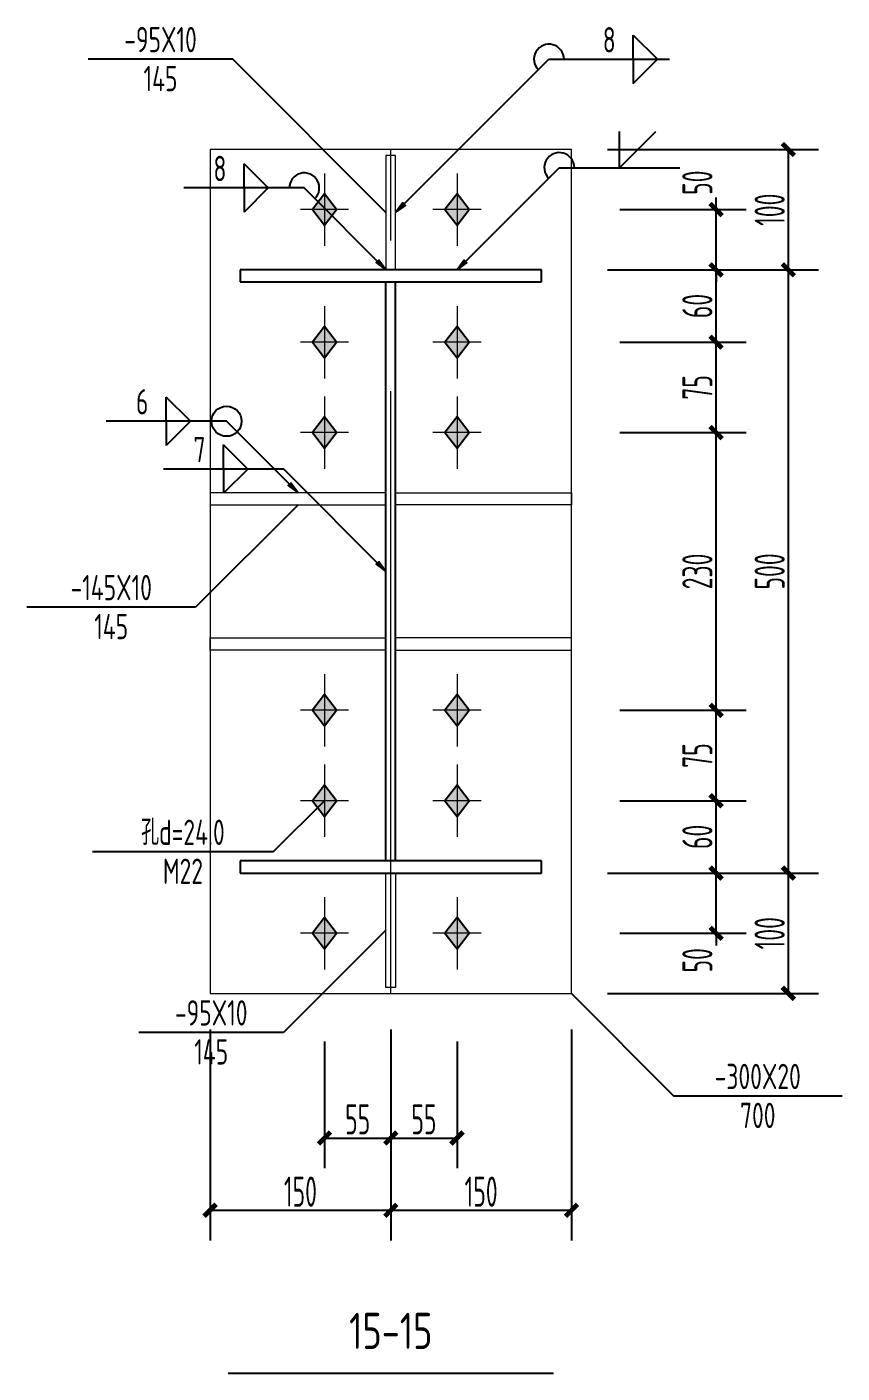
# Model space of a CAD drawing. Extents: x 447413 to 2975780, y -1432727 to 1301644.
# Drawn here: x 2682363 to 2689129, y -1263405 to -1252237 of the extents above; entities that cross this region are included whole.
import ezdxf
from ezdxf.enums import TextEntityAlignment as Align

# ---------------------------------------------------------------- set-up
doc = ezdxf.new("R2010")
doc.units = 0
doc.header["$LTSCALE"] = 1000
doc.header["$MEASUREMENT"] = 0
doc.linetypes.add('线型6', pattern=[8.75, 5, -1.25, 1.25, -1.25])
for name, color, linetype in [('10', 7, 'Continuous'), ('尺寸标注', 253, 'Continuous'), ('焊缝标注', 253, 'Continuous'), ('螺栓孔标注', 253, 'Continuous'), ('钢板标注', 253, 'Continuous')]:
    doc.layers.add(name, color=color, linetype=linetype)
doc.layers.add('20', color=2, linetype='Continuous', lineweight=18)
doc.styles.add('PkpmHz', font='Pkpmeng', dxfattribs={"width": 0.6, "bigfont": 'hztxt'})
doc.dimstyles.new('Pkpm_1.00', dxfattribs={"dimtxt": 250, "dimasz": 100, "dimexe": 250, "dimexo": 0.0625, "dimgap": 30, "dimtad": 1, "dimdec": 0, "dimrnd": 5, "dimzin": 0, "dimdsep": 46, "dimtxsty": 'PkpmHz', "dimblk1": 'ARCHTICK', "dimblk2": 'ARCHTICK', "dimsah": 1, "dimcen": 0.09, "dimadec": 0, "dimazin": 0, "dimtfac": 1, "dimtdec": 0, "dimtmove": 2, "dimatfit": 1, "dimfxl": 0, "dimtolj": 1, "dimtzin": 0, "dimarcsym": 0})

# ---------------------------------------------------------------- blocks, each defined once
blk = doc.blocks.new('_ArchTick')
at = {"color": 0, "linetype": 'ByBlock', "const_width": 0.4}
blk.add_lwpolyline([(-0.5, -0.5), (0.5, 0.5)], dxfattribs=at)
blk = doc.blocks.new('*D1477')
at = {"layer": 'Defpoints', "color": 0, "linetype": 'Continuous', "transparency": 16777216}
for p in [(2686883, -1253753), (2688083, -1253753), (2686883, -1254253)]:
    blk.add_point(p, dxfattribs=at)
at = {"layer": '尺寸标注', "color": 0, "linetype": 'Continuous', "lineweight": -2, "transparency": 16777216}
for p, q in [((2688083, -1253753), (2688083, -1253653)), ((2687283, -1253753), (2688333, -1253753)), ((2688083, -1254253), (2688083, -1253753)), ((2687283, -1254253), (2688333, -1254253)), ((2688083, -1254253), (2688083, -1254353))]:
    blk.add_line(p, q, dxfattribs=at)
at = {"layer": '尺寸标注', "color": 0, "linetype": 'Continuous', "lineweight": -2, "transparency": 16777216, "xscale": 100, "yscale": 100, "zscale": 100}
for p, rotation in [((2688083, -1253753), 270), ((2688083, -1254253), 90)]:
    blk.add_blockref('_ArchTick', p, dxfattribs=dict(at, rotation=rotation))
at = {"layer": '尺寸标注', "color": 0, "linetype": 'Continuous', "transparency": 16777216, "insert": (2687928, -1253530), "char_height": 250, "attachment_point": 5, "rotation": 90, "style": 'PkpmHz'}
blk.add_mtext('\\A1;50', dxfattribs=at)
blk = doc.blocks.new('*D1478')
at = {"layer": 'Defpoints', "color": 0, "linetype": 'Continuous', "transparency": 16777216}
for p in [(2686883, -1254253), (2688083, -1254253), (2686883, -1254853)]:
    blk.add_point(p, dxfattribs=at)
at = {"layer": '尺寸标注', "color": 0, "linetype": 'Continuous', "lineweight": -2, "transparency": 16777216}
for p, q in [((2687283, -1254253), (2688333, -1254253)), ((2688083, -1254853), (2688083, -1254253)), ((2687283, -1254853), (2688333, -1254853))]:
    blk.add_line(p, q, dxfattribs=at)
at = {"layer": '尺寸标注', "color": 0, "linetype": 'Continuous', "lineweight": -2, "transparency": 16777216, "xscale": 100, "yscale": 100, "zscale": 100}
for p, rotation in [((2688083, -1254253), 90), ((2688083, -1254853), 270)]:
    blk.add_blockref('_ArchTick', p, dxfattribs=dict(at, rotation=rotation))
at = {"layer": '尺寸标注', "color": 0, "linetype": 'Continuous', "transparency": 16777216, "insert": (2687928, -1254553), "char_height": 250, "attachment_point": 5, "rotation": 90, "style": 'PkpmHz'}
blk.add_mtext('\\A1;60', dxfattribs=at)
blk = doc.blocks.new('*D1479')
at = {"layer": 'Defpoints', "color": 0, "linetype": 'Continuous', "transparency": 16777216}
for p in [(2686883, -1254853), (2688083, -1254853), (2686883, -1255603)]:
    blk.add_point(p, dxfattribs=at)
at = {"layer": '尺寸标注', "color": 0, "linetype": 'Continuous', "lineweight": -2, "transparency": 16777216}
for p, q in [((2687283, -1254853), (2688333, -1254853)), ((2688083, -1255603), (2688083, -1254853)), ((2687283, -1255603), (2688333, -1255603))]:
    blk.add_line(p, q, dxfattribs=at)
at = {"layer": '尺寸标注', "color": 0, "linetype": 'Continuous', "lineweight": -2, "transparency": 16777216, "xscale": 100, "yscale": 100, "zscale": 100}
for p, rotation in [((2688083, -1254853), 90), ((2688083, -1255603), 270)]:
    blk.add_blockref('_ArchTick', p, dxfattribs=dict(at, rotation=rotation))
at = {"layer": '尺寸标注', "color": 0, "linetype": 'Continuous', "transparency": 16777216, "insert": (2687928, -1255228), "char_height": 250, "attachment_point": 5, "rotation": 90, "style": 'PkpmHz'}
blk.add_mtext('\\A1;75', dxfattribs=at)
blk = doc.blocks.new('*D1480')
at = {"layer": 'Defpoints', "color": 0, "linetype": 'Continuous', "transparency": 16777216}
for p in [(2686883, -1259257), (2688083, -1259257), (2686883, -1259757)]:
    blk.add_point(p, dxfattribs=at)
at = {"layer": '尺寸标注', "color": 0, "linetype": 'Continuous', "lineweight": -2, "transparency": 16777216}
for p, q in [((2688083, -1259257), (2688083, -1259157)), ((2687283, -1259257), (2688333, -1259257)), ((2688083, -1259757), (2688083, -1259257)), ((2687283, -1259757), (2688333, -1259757)), ((2688083, -1259757), (2688083, -1259857))]:
    blk.add_line(p, q, dxfattribs=at)
at = {"layer": '尺寸标注', "color": 0, "linetype": 'Continuous', "lineweight": -2, "transparency": 16777216, "xscale": 100, "yscale": 100, "zscale": 100}
for p, rotation in [((2688083, -1259257), 270), ((2688083, -1259757), 90)]:
    blk.add_blockref('_ArchTick', p, dxfattribs=dict(at, rotation=rotation))
at = {"layer": '尺寸标注', "color": 0, "linetype": 'Continuous', "transparency": 16777216, "insert": (2687928, -1259981), "char_height": 250, "attachment_point": 5, "rotation": 90, "style": 'PkpmHz'}
blk.add_mtext('\\A1;50', dxfattribs=at)
blk = doc.blocks.new('*D1481')
at = {"layer": 'Defpoints', "color": 0, "linetype": 'Continuous', "transparency": 16777216}
for p in [(2686883, -1258657), (2688083, -1258657), (2686883, -1259257)]:
    blk.add_point(p, dxfattribs=at)
at = {"layer": '尺寸标注', "color": 0, "linetype": 'Continuous', "lineweight": -2, "transparency": 16777216}
for p, q in [((2687283, -1258657), (2688333, -1258657)), ((2688083, -1259257), (2688083, -1258657)), ((2687283, -1259257), (2688333, -1259257))]:
    blk.add_line(p, q, dxfattribs=at)
at = {"layer": '尺寸标注', "color": 0, "linetype": 'Continuous', "lineweight": -2, "transparency": 16777216, "xscale": 100, "yscale": 100, "zscale": 100}
for p, rotation in [((2688083, -1258657), 90), ((2688083, -1259257), 270)]:
    blk.add_blockref('_ArchTick', p, dxfattribs=dict(at, rotation=rotation))
at = {"layer": '尺寸标注', "color": 0, "linetype": 'Continuous', "transparency": 16777216, "insert": (2687928, -1258957), "char_height": 250, "attachment_point": 5, "rotation": 90, "style": 'PkpmHz'}
blk.add_mtext('\\A1;60', dxfattribs=at)
blk = doc.blocks.new('*D1482')
at = {"layer": 'Defpoints', "color": 0, "linetype": 'Continuous', "transparency": 16777216}
for p in [(2686883, -1257907), (2688083, -1257907), (2686883, -1258657)]:
    blk.add_point(p, dxfattribs=at)
at = {"layer": '尺寸标注', "color": 0, "linetype": 'Continuous', "lineweight": -2, "transparency": 16777216}
for p, q in [((2687283, -1257907), (2688333, -1257907)), ((2688083, -1258657), (2688083, -1257907)), ((2687283, -1258657), (2688333, -1258657))]:
    blk.add_line(p, q, dxfattribs=at)
at = {"layer": '尺寸标注', "color": 0, "linetype": 'Continuous', "lineweight": -2, "transparency": 16777216, "xscale": 100, "yscale": 100, "zscale": 100}
for p, rotation in [((2688083, -1257907), 90), ((2688083, -1258657), 270)]:
    blk.add_blockref('_ArchTick', p, dxfattribs=dict(at, rotation=rotation))
at = {"layer": '尺寸标注', "color": 0, "linetype": 'Continuous', "transparency": 16777216, "insert": (2687928, -1258282), "char_height": 250, "attachment_point": 5, "rotation": 90, "style": 'PkpmHz'}
blk.add_mtext('\\A1;75', dxfattribs=at)
blk = doc.blocks.new('*D1483')
at = {"layer": 'Defpoints', "color": 0, "linetype": 'Continuous', "transparency": 16777216}
for p in [(2686883, -1255603), (2688083, -1255603), (2686883, -1257907)]:
    blk.add_point(p, dxfattribs=at)
at = {"layer": '尺寸标注', "color": 0, "linetype": 'Continuous', "lineweight": -2, "transparency": 16777216}
for p, q in [((2687283, -1255603), (2688333, -1255603)), ((2688083, -1257907), (2688083, -1255603)), ((2687283, -1257907), (2688333, -1257907))]:
    blk.add_line(p, q, dxfattribs=at)
at = {"layer": '尺寸标注', "color": 0, "linetype": 'Continuous', "lineweight": -2, "transparency": 16777216, "xscale": 100, "yscale": 100, "zscale": 100}
for p, rotation in [((2688083, -1255603), 90), ((2688083, -1257907), 270)]:
    blk.add_blockref('_ArchTick', p, dxfattribs=dict(at, rotation=rotation))
at = {"layer": '尺寸标注', "color": 0, "linetype": 'Continuous', "transparency": 16777216, "insert": (2687928, -1256755), "char_height": 250, "attachment_point": 5, "rotation": 90, "style": 'PkpmHz'}
blk.add_mtext('\\A1;230', dxfattribs=at)
blk = doc.blocks.new('*D1484')
at = {"layer": 'Defpoints', "color": 0, "linetype": 'Continuous', "transparency": 16777216}
for p in [(2684833, -1260255), (2685383, -1260255), (2685383, -1261455)]:
    blk.add_point(p, dxfattribs=at)
at = {"layer": '尺寸标注', "color": 0, "linetype": 'Continuous', "lineweight": -2, "transparency": 16777216}
for p, q in [((2684833, -1260655), (2684833, -1261705)), ((2685383, -1260655), (2685383, -1261705)), ((2684833, -1261455), (2685383, -1261455))]:
    blk.add_line(p, q, dxfattribs=at)
at = {"layer": '尺寸标注', "color": 0, "linetype": 'Continuous', "lineweight": -2, "transparency": 16777216, "xscale": 100, "yscale": 100, "zscale": 100, "rotation": 180}
blk.add_blockref('_ArchTick', (2684833, -1261455), dxfattribs=at)
at = {"layer": '尺寸标注', "color": 0, "linetype": 'Continuous', "lineweight": -2, "transparency": 16777216, "xscale": 100, "yscale": 100, "zscale": 100}
blk.add_blockref('_ArchTick', (2685383, -1261455), dxfattribs=at)
at = {"layer": '尺寸标注', "color": 0, "linetype": 'Continuous', "transparency": 16777216, "insert": (2685108, -1261300), "char_height": 250, "attachment_point": 5, "style": 'PkpmHz'}
blk.add_mtext('\\A1;55', dxfattribs=at)
blk = doc.blocks.new('*D1485')
at = {"layer": 'Defpoints', "color": 0, "linetype": 'Continuous', "transparency": 16777216}
for p in [(2685383, -1260255), (2685933, -1260255), (2685933, -1261455)]:
    blk.add_point(p, dxfattribs=at)
at = {"layer": '尺寸标注', "color": 0, "linetype": 'Continuous', "lineweight": -2, "transparency": 16777216}
for p, q in [((2685383, -1260655), (2685383, -1261705)), ((2685933, -1260655), (2685933, -1261705)), ((2685383, -1261455), (2685933, -1261455))]:
    blk.add_line(p, q, dxfattribs=at)
at = {"layer": '尺寸标注', "color": 0, "linetype": 'Continuous', "lineweight": -2, "transparency": 16777216, "xscale": 100, "yscale": 100, "zscale": 100, "rotation": 180}
blk.add_blockref('_ArchTick', (2685383, -1261455), dxfattribs=at)
at = {"layer": '尺寸标注', "color": 0, "linetype": 'Continuous', "lineweight": -2, "transparency": 16777216, "xscale": 100, "yscale": 100, "zscale": 100}
blk.add_blockref('_ArchTick', (2685933, -1261455), dxfattribs=at)
at = {"layer": '尺寸标注', "color": 0, "linetype": 'Continuous', "transparency": 16777216, "insert": (2685658, -1261300), "char_height": 250, "attachment_point": 5, "style": 'PkpmHz'}
blk.add_mtext('\\A1;55', dxfattribs=at)
blk = doc.blocks.new('*D1486')
at = {"layer": 'Defpoints', "color": 0, "linetype": 'Continuous', "transparency": 16777216}
for p in [(2683883, -1260255), (2685383, -1260255), (2685383, -1262055)]:
    blk.add_point(p, dxfattribs=at)
at = {"layer": '尺寸标注', "color": 0, "linetype": 'Continuous', "lineweight": -2, "transparency": 16777216}
for p, q in [((2683883, -1260555), (2683883, -1262305)), ((2685383, -1260555), (2685383, -1262305)), ((2683883, -1262055), (2685383, -1262055))]:
    blk.add_line(p, q, dxfattribs=at)
at = {"layer": '尺寸标注', "color": 0, "linetype": 'Continuous', "lineweight": -2, "transparency": 16777216, "xscale": 100, "yscale": 100, "zscale": 100, "rotation": 180}
blk.add_blockref('_ArchTick', (2683883, -1262055), dxfattribs=at)
at = {"layer": '尺寸标注', "color": 0, "linetype": 'Continuous', "lineweight": -2, "transparency": 16777216, "xscale": 100, "yscale": 100, "zscale": 100}
blk.add_blockref('_ArchTick', (2685383, -1262055), dxfattribs=at)
at = {"layer": '尺寸标注', "color": 0, "linetype": 'Continuous', "transparency": 16777216, "insert": (2684633, -1261900), "char_height": 250, "attachment_point": 5, "style": 'PkpmHz'}
blk.add_mtext('\\A1;150', dxfattribs=at)
blk = doc.blocks.new('*D1487')
at = {"layer": 'Defpoints', "color": 0, "linetype": 'Continuous', "transparency": 16777216}
for p in [(2685383, -1260255), (2686883, -1260255), (2686883, -1262055)]:
    blk.add_point(p, dxfattribs=at)
at = {"layer": '尺寸标注', "color": 0, "linetype": 'Continuous', "lineweight": -2, "transparency": 16777216}
for p, q in [((2685383, -1260555), (2685383, -1262305)), ((2686883, -1260555), (2686883, -1262305)), ((2685383, -1262055), (2686883, -1262055))]:
    blk.add_line(p, q, dxfattribs=at)
at = {"layer": '尺寸标注', "color": 0, "linetype": 'Continuous', "lineweight": -2, "transparency": 16777216, "xscale": 100, "yscale": 100, "zscale": 100, "rotation": 180}
blk.add_blockref('_ArchTick', (2685383, -1262055), dxfattribs=at)
at = {"layer": '尺寸标注', "color": 0, "linetype": 'Continuous', "lineweight": -2, "transparency": 16777216, "xscale": 100, "yscale": 100, "zscale": 100}
blk.add_blockref('_ArchTick', (2686883, -1262055), dxfattribs=at)
at = {"layer": '尺寸标注', "color": 0, "linetype": 'Continuous', "transparency": 16777216, "insert": (2686133, -1261900), "char_height": 250, "attachment_point": 5, "style": 'PkpmHz'}
blk.add_mtext('\\A1;150', dxfattribs=at)
blk = doc.blocks.new('*D1488')
at = {"layer": 'Defpoints', "color": 0, "linetype": 'Continuous', "transparency": 16777216}
for p in [(2686883, -1259257), (2688683, -1259257), (2686883, -1260255)]:
    blk.add_point(p, dxfattribs=at)
at = {"layer": '尺寸标注', "color": 0, "linetype": 'Continuous', "lineweight": -2, "transparency": 16777216}
for p, q in [((2687183, -1259257), (2688933, -1259257)), ((2688683, -1260255), (2688683, -1259257)), ((2687183, -1260255), (2688933, -1260255))]:
    blk.add_line(p, q, dxfattribs=at)
at = {"layer": '尺寸标注', "color": 0, "linetype": 'Continuous', "lineweight": -2, "transparency": 16777216, "xscale": 100, "yscale": 100, "zscale": 100}
for p, rotation in [((2688683, -1259257), 90), ((2688683, -1260255), 270)]:
    blk.add_blockref('_ArchTick', p, dxfattribs=dict(at, rotation=rotation))
at = {"layer": '尺寸标注', "color": 0, "linetype": 'Continuous', "transparency": 16777216, "insert": (2688528, -1259756), "char_height": 250, "attachment_point": 5, "rotation": 90, "style": 'PkpmHz'}
blk.add_mtext('\\A1;100', dxfattribs=at)
blk = doc.blocks.new('*D1489')
at = {"layer": 'Defpoints', "color": 0, "linetype": 'Continuous', "transparency": 16777216}
for p in [(2686883, -1254253), (2688683, -1254253), (2686883, -1259257)]:
    blk.add_point(p, dxfattribs=at)
at = {"layer": '尺寸标注', "color": 0, "linetype": 'Continuous', "lineweight": -2, "transparency": 16777216}
for p, q in [((2687183, -1254253), (2688933, -1254253)), ((2688683, -1259257), (2688683, -1254253)), ((2687183, -1259257), (2688933, -1259257))]:
    blk.add_line(p, q, dxfattribs=at)
at = {"layer": '尺寸标注', "color": 0, "linetype": 'Continuous', "lineweight": -2, "transparency": 16777216, "xscale": 100, "yscale": 100, "zscale": 100}
for p, rotation in [((2688683, -1254253), 90), ((2688683, -1259257), 270)]:
    blk.add_blockref('_ArchTick', p, dxfattribs=dict(at, rotation=rotation))
at = {"layer": '尺寸标注', "color": 0, "linetype": 'Continuous', "transparency": 16777216, "insert": (2688528, -1256755), "char_height": 250, "attachment_point": 5, "rotation": 90, "style": 'PkpmHz'}
blk.add_mtext('\\A1;500', dxfattribs=at)
blk = doc.blocks.new('*D1490')
at = {"layer": 'Defpoints', "color": 0, "linetype": 'Continuous', "transparency": 16777216}
for p in [(2686883, -1253255), (2688683, -1253255), (2686883, -1254253)]:
    blk.add_point(p, dxfattribs=at)
at = {"layer": '尺寸标注', "color": 0, "linetype": 'Continuous', "lineweight": -2, "transparency": 16777216}
for p, q in [((2687183, -1253255), (2688933, -1253255)), ((2688683, -1254253), (2688683, -1253255)), ((2687183, -1254253), (2688933, -1254253))]:
    blk.add_line(p, q, dxfattribs=at)
at = {"layer": '尺寸标注', "color": 0, "linetype": 'Continuous', "lineweight": -2, "transparency": 16777216, "xscale": 100, "yscale": 100, "zscale": 100}
for p, rotation in [((2688683, -1253255), 90), ((2688683, -1254253), 270)]:
    blk.add_blockref('_ArchTick', p, dxfattribs=dict(at, rotation=rotation))
at = {"layer": '尺寸标注', "color": 0, "linetype": 'Continuous', "transparency": 16777216, "insert": (2688528, -1253754), "char_height": 250, "attachment_point": 5, "rotation": 90, "style": 'PkpmHz'}
blk.add_mtext('\\A1;100', dxfattribs=at)

msp = doc.modelspace()

# ---------------------------------------------------------------- hatches: boundary and pattern name
at = {"layer": '10'}
for points in [[(2684832.9, -1253623.3), (2684732.9, -1253753.3), (2684832.9, -1253883.3), (2684932.9, -1253753.3)], [(2685932.9, -1253623.3), (2685832.9, -1253753.3), (2685932.9, -1253883.3), (2686032.9, -1253753.3)], [(2684832.9, -1254723.3), (2684732.9, -1254853.3), (2684832.9, -1254983.3), (2684932.9, -1254853.3)], [(2685932.9, -1254723.3), (2685832.9, -1254853.3), (2685932.9, -1254983.3), (2686032.9, -1254853.3)], [(2684832.9, -1255473.3), (2684732.9, -1255603.3), (2684832.9, -1255733.3), (2684932.9, -1255603.3)], [(2685932.9, -1255473.3), (2685832.9, -1255603.3), (2685932.9, -1255733.3), (2686032.9, -1255603.3)], [(2684832.9, -1257776.9), (2684732.9, -1257906.9), (2684832.9, -1258036.9), (2684932.9, -1257906.9)], [(2685932.9, -1257776.9), (2685832.9, -1257906.9), (2685932.9, -1258036.9), (2686032.9, -1257906.9)], [(2684832.9, -1258526.9), (2684732.9, -1258656.9), (2684832.9, -1258786.9), (2684932.9, -1258656.9)], [(2685932.9, -1258526.9), (2685832.9, -1258656.9), (2685932.9, -1258786.9), (2686032.9, -1258656.9)], [(2684832.9, -1259626.9), (2684732.9, -1259756.9), (2684832.9, -1259886.9), (2684932.9, -1259756.9)], [(2685932.9, -1259626.9), (2685832.9, -1259756.9), (2685932.9, -1259886.9), (2686032.9, -1259756.9)]]:
    msp.add_hatch(color=1, dxfattribs=at).paths.add_polyline_path(points)
at = {"layer": '焊缝标注'}
for points in [[(2685422.9, -1253778.3), (2685504.2, -1253718.3), (2685483, -1253697.1)], [(2685342.9, -1254253.3), (2685282.9, -1254172), (2685261.6, -1254193.1)], [(2685932.9, -1254253.3), (2686014.2, -1254193.3), (2685993, -1254172.1)], [(2684612.9, -1256103.3), (2684552.9, -1256022), (2684531.6, -1256043.1)], [(2685342.9, -1256755.1), (2685282.9, -1256673.7), (2685261.6, -1256694.9)]]:
    msp.add_hatch(color=256, dxfattribs=at).paths.add_polyline_path(points)

# ---------------------------------------------------------------- linework, layer by layer
at = {"layer": '10', "linetype": '线型6', "lineweight": 18}
msp.add_line((2685382.9, -1260260.2, 126000), (2685382.9, -1253250.1, 126000), dxfattribs=at)
at = {"layer": '10', "color": 9, "lineweight": 18}
for p, q in [((2684832.9, -1253453.3, 126000), (2684832.9, -1254053.3, 126000)), ((2685932.9, -1253453.3, 126000), (2685932.9, -1254053.3, 126000)), ((2685032.9, -1253753.3, 126000), (2684632.9, -1253753.3, 126000)), ((2686132.9, -1253753.3, 126000), (2685732.9, -1253753.3, 126000)), ((2684832.9, -1254553.3, 126000), (2684832.9, -1255153.3, 126000)), ((2685932.9, -1254553.3, 126000), (2685932.9, -1255153.3, 126000)), ((2685032.9, -1254853.3, 126000), (2684632.9, -1254853.3, 126000)), ((2686132.9, -1254853.3, 126000), (2685732.9, -1254853.3, 126000)), ((2684832.9, -1255303.3, 126000), (2684832.9, -1255903.3, 126000)), ((2685932.9, -1255303.3, 126000), (2685932.9, -1255903.3, 126000)), ((2685032.9, -1255603.3, 126000), (2684632.9, -1255603.3, 126000)), ((2686132.9, -1255603.3, 126000), (2685732.9, -1255603.3, 126000)), ((2684832.9, -1257606.9, 126000), (2684832.9, -1258206.9, 126000)), ((2685932.9, -1257606.9, 126000), (2685932.9, -1258206.9, 126000)), ((2685032.9, -1257906.9, 126000), (2684632.9, -1257906.9, 126000)), ((2686132.9, -1257906.9, 126000), (2685732.9, -1257906.9, 126000)), ((2684832.9, -1258356.9, 126000), (2684832.9, -1258956.9, 126000)), ((2685932.9, -1258356.9, 126000), (2685932.9, -1258956.9, 126000)), ((2685032.9, -1258656.9, 126000), (2684632.9, -1258656.9, 126000)), ((2686132.9, -1258656.9, 126000), (2685732.9, -1258656.9, 126000)), ((2684832.9, -1259456.9, 126000), (2684832.9, -1260056.9, 126000)), ((2685932.9, -1259456.9, 126000), (2685932.9, -1260056.9, 126000)), ((2685032.9, -1259756.9, 126000), (2684632.9, -1259756.9, 126000)), ((2686132.9, -1259756.9, 126000), (2685732.9, -1259756.9, 126000))]:
    msp.add_line(p, q, dxfattribs=at)
at = {"layer": '10', "color": 3}
for p, q in [((2686632.9, -1254253.3, 126000), (2684132.9, -1254253.3, 126000)), ((2684132.9, -1254253.3, 126000), (2684132.9, -1254353.3, 126000)), ((2686632.9, -1254353.3, 126000), (2686632.9, -1254253.3, 126000)), ((2684132.9, -1254353.3, 126000), (2686632.9, -1254353.3, 126000)), ((2685342.9, -1259156.9, 126000), (2685342.9, -1254353.3, 126000)), ((2685422.9, -1259156.9, 126000), (2685422.9, -1254353.3, 126000)), ((2686632.9, -1259156.9, 126000), (2684132.9, -1259156.9, 126000)), ((2684132.9, -1259156.9, 126000), (2684132.9, -1259256.9, 126000)), ((2686632.9, -1259256.9, 126000), (2686632.9, -1259156.9, 126000)), ((2684132.9, -1259256.9, 126000), (2686632.9, -1259256.9, 126000))]:
    msp.add_line(p, q, dxfattribs=at)
at = {"layer": '10'}
msp.add_line((2684032.9, -1263405.2, 126000), (2686732.9, -1263405.2, 126000), dxfattribs=at)
at = {"layer": '10', "color": 1, "linetype": 'Continuous', "elevation": 126000}
for points in [[(2684832.9, -1253623.3), (2684732.9, -1253753.3), (2684832.9, -1253883.3), (2684932.9, -1253753.3)], [(2685932.9, -1253623.3), (2685832.9, -1253753.3), (2685932.9, -1253883.3), (2686032.9, -1253753.3)], [(2684832.9, -1254723.3), (2684732.9, -1254853.3), (2684832.9, -1254983.3), (2684932.9, -1254853.3)], [(2685932.9, -1254723.3), (2685832.9, -1254853.3), (2685932.9, -1254983.3), (2686032.9, -1254853.3)], [(2684832.9, -1255473.3), (2684732.9, -1255603.3), (2684832.9, -1255733.3), (2684932.9, -1255603.3)], [(2685932.9, -1255473.3), (2685832.9, -1255603.3), (2685932.9, -1255733.3), (2686032.9, -1255603.3)], [(2684832.9, -1257776.9), (2684732.9, -1257906.9), (2684832.9, -1258036.9), (2684932.9, -1257906.9)], [(2685932.9, -1257776.9), (2685832.9, -1257906.9), (2685932.9, -1258036.9), (2686032.9, -1257906.9)], [(2684832.9, -1258526.9), (2684732.9, -1258656.9), (2684832.9, -1258786.9), (2684932.9, -1258656.9)], [(2685932.9, -1258526.9), (2685832.9, -1258656.9), (2685932.9, -1258786.9), (2686032.9, -1258656.9)], [(2684832.9, -1259626.9), (2684732.9, -1259756.9), (2684832.9, -1259886.9), (2684932.9, -1259756.9)], [(2685932.9, -1259626.9), (2685832.9, -1259756.9), (2685932.9, -1259886.9), (2686032.9, -1259756.9)]]:
    msp.add_lwpolyline(points, close=True, dxfattribs=at)
at = {"layer": '20'}
for p, q in [((2686882.9, -1253255.1, 126000), (2683882.9, -1253255.1, 126000)), ((2683882.9, -1253255.1, 126000), (2683882.9, -1260255.2, 126000)), ((2685422.9, -1253303.3, 126000), (2685342.9, -1253303.3, 126000)), ((2685342.9, -1253303.3, 126000), (2685342.9, -1254253.3, 126000)), ((2685422.9, -1254253.3, 126000), (2685422.9, -1253303.3, 126000)), ((2686882.9, -1260255.2, 126000), (2686882.9, -1253255.1, 126000)), ((2685342.9, -1254253.3, 126000), (2685422.9, -1254253.3, 126000)), ((2685342.9, -1256103.3, 126000), (2683882.9, -1256103.3, 126000)), ((2683882.9, -1256103.3, 126000), (2683882.9, -1256203.3, 126000)), ((2685342.9, -1256203.3, 126000), (2685342.9, -1256103.3, 126000)), ((2685422.9, -1256103.3, 126000), (2686882.9, -1256103.3, 126000)), ((2685422.9, -1256203.3, 126000), (2685422.9, -1256103.3, 126000)), ((2686882.9, -1256103.3, 126000), (2686882.9, -1256203.3, 126000)), ((2683882.9, -1256203.3, 126000), (2685342.9, -1256203.3, 126000)), ((2686882.9, -1256203.3, 126000), (2685422.9, -1256203.3, 126000)), ((2683882.9, -1257406.9, 126000), (2683882.9, -1257306.9, 126000)), ((2683882.9, -1257306.9, 126000), (2685342.9, -1257306.9, 126000)), ((2685342.9, -1257306.9, 126000), (2685342.9, -1257406.9, 126000)), ((2686882.9, -1257306.9, 126000), (2685422.9, -1257306.9, 126000)), ((2685422.9, -1257306.9, 126000), (2685422.9, -1257406.9, 126000)), ((2686882.9, -1257406.9, 126000), (2686882.9, -1257306.9, 126000)), ((2685342.9, -1257406.9, 126000), (2683882.9, -1257406.9, 126000)), ((2685422.9, -1257406.9, 126000), (2686882.9, -1257406.9, 126000)), ((2685342.9, -1259256.9, 126000), (2685422.9, -1259256.9, 126000)), ((2685342.9, -1260206.9, 126000), (2685342.9, -1259256.9, 126000)), ((2685422.9, -1259256.9, 126000), (2685422.9, -1260206.9, 126000)), ((2683882.9, -1260255.2, 126000), (2686882.9, -1260255.2, 126000)), ((2685422.9, -1260206.9, 126000), (2685342.9, -1260206.9, 126000))]:
    msp.add_line(p, q, dxfattribs=at)
at = {"layer": '焊缝标注'}
for p, q in [((2687396.2, -1252306.1, 126000), (2687596.2, -1252506.1, 126000)), ((2687396.2, -1252506.1, 126000), (2687396.2, -1252306.1, 126000)), ((2685422.9, -1253778.3, 126000), (2686696.2, -1252506.1, 126000)), ((2686696.2, -1252506.1, 126000), (2687696.2, -1252506.1, 126000)), ((2687396.2, -1252706.1, 126000), (2687596.2, -1252506.1, 126000)), ((2687396.2, -1252506.1, 126000), (2687396.2, -1252706.1, 126000)), ((2687281.7, -1253405.2, 126000), (2687281.7, -1253105.2, 126000)), ((2687281.7, -1253405.2, 126000), (2687581.7, -1253105.2, 126000)), ((2684364.8, -1253573.7, 126000), (2684164.8, -1253373.7, 126000)), ((2684164.8, -1253573.7, 126000), (2684164.8, -1253373.7, 126000)), ((2685932.9, -1254253.3, 126000), (2686781.7, -1253405.2, 126000)), ((2686781.7, -1253405.2, 126000), (2687781.7, -1253405.2, 126000)), ((2684664.8, -1253573.7, 126000), (2683664.8, -1253573.7, 126000)), ((2684364.8, -1253573.7, 126000), (2684164.8, -1253773.7, 126000)), ((2684164.8, -1253573.7, 126000), (2684164.8, -1253773.7, 126000)), ((2685342.9, -1254253.3, 126000), (2684664.8, -1253573.7, 126000)), ((2683719.6, -1255508.7, 126000), (2683519.6, -1255308.7, 126000)), ((2683519.6, -1255508.7, 126000), (2683519.6, -1255308.7, 126000)), ((2684019.6, -1255508.7, 126000), (2683019.6, -1255508.7, 126000)), ((2683719.6, -1255508.7, 126000), (2683519.6, -1255708.7, 126000)), ((2683519.6, -1255508.7, 126000), (2683519.6, -1255708.7, 126000)), ((2684612.9, -1256103.3, 126000), (2684019.6, -1255508.7, 126000)), ((2684195.3, -1255905.6, 126000), (2683995.3, -1255705.6, 126000)), ((2683995.3, -1255905.6, 126000), (2683995.3, -1255705.6, 126000)), ((2684495.3, -1255905.6, 126000), (2683495.3, -1255905.6, 126000)), ((2684195.3, -1255905.6, 126000), (2683995.3, -1256105.6, 126000)), ((2683995.3, -1255905.6, 126000), (2683995.3, -1256105.6, 126000)), ((2685342.9, -1256755.1, 126000), (2684495.3, -1255905.6, 126000))]:
    msp.add_line(p, q, dxfattribs=at)
at = {"layer": '焊缝标注', "linetype": 'Continuous', "elevation": 126000}
for points in [[(2685422.9, -1253778.3), (2685504.2, -1253718.3), (2685483, -1253697.1)], [(2685342.9, -1254253.3), (2685282.9, -1254172), (2685261.6, -1254193.1)], [(2685932.9, -1254253.3), (2686014.2, -1254193.3), (2685993, -1254172.1)], [(2684612.9, -1256103.3), (2684552.9, -1256022), (2684531.6, -1256043.1)], [(2685342.9, -1256755.1), (2685282.9, -1256673.7), (2685261.6, -1256694.9)]]:
    msp.add_lwpolyline(points, close=True, dxfattribs=at)
at = {"layer": '焊缝标注'}
msp.add_circle((2684019.6, -1255508.7, 126000), 125, dxfattribs=at)
for centre, start, end in [((2686696.2, -1252506.1, 126000), 0, 224.97719), ((2686781.7, -1253405.2, 126000), 0, 224.97719), ((2684664.8, -1253573.7, 126000), 314.93158, 180)]:
    msp.add_arc(centre, 125, start, end, dxfattribs=at)
at = {"layer": '螺栓孔标注'}
for p, q in [((2684832.9, -1258656.9, 126000), (2684407.7, -1259080.3, 126000)), ((2684407.7, -1259080.3, 126000), (2682907.7, -1259080.3, 126000))]:
    msp.add_line(p, q, dxfattribs=at)
at = {"layer": '螺栓孔标注', "const_width": 0.1, "elevation": 126000}
msp.add_lwpolyline([(2684832.9, -1258656.9, 1), (2684832.8, -1258656.9, 1)], format="xyb", close=True, dxfattribs=at)
at = {"layer": '钢板标注'}
for p, q in [((2684071.6, -1252504, 126000), (2682871.6, -1252504, 126000)), ((2685342.9, -1253778.3, 126000), (2684071.6, -1252504, 126000)), ((2684612.9, -1256203.3, 126000), (2683762.6, -1257050.2, 126000)), ((2683762.6, -1257050.2, 126000), (2682362.6, -1257050.2, 126000)), ((2685342.9, -1259731.9, 126000), (2684492.6, -1260578.8, 126000)), ((2686882.9, -1260255.2, 126000), (2687729, -1261106.1, 126000)), ((2684492.6, -1260578.8, 126000), (2683292.6, -1260578.8, 126000)), ((2687729, -1261106.1, 126000), (2689129, -1261106.1, 126000))]:
    msp.add_line(p, q, dxfattribs=at)
at = {"layer": '钢板标注', "const_width": 0.1, "elevation": 126000}
for points in [[(2685342.9, -1253778.3, 1), (2685342.8, -1253778.3, 1)], [(2684612.9, -1256203.3, 1), (2684612.8, -1256203.3, 1)], [(2685342.9, -1259731.9, 1), (2685342.8, -1259731.9, 1)], [(2686882.9, -1260255.2, 1), (2686882.8, -1260255.2, 1)]]:
    msp.add_lwpolyline(points, format="xyb", close=True, dxfattribs=at)

# ---------------------------------------------------------------- texts
at = {"layer": '10', "style": 'PkpmHz', "width": 0.77}
msp.add_text('15-15', height=300, dxfattribs=at).set_placement((2685382.9, -1263055.2, 126000), align=Align.MIDDLE_CENTER)
at = {"layer": '焊缝标注', "style": 'PkpmHz', "width": 0.71}
for s, p in [('8', (2687196.2, -1252449.4, 126000)), ('8', (2683964.8, -1253517.1, 126000)), ('6', (2683319.6, -1255452.1, 126000)), ('7', (2683795.3, -1255849, 126000))]:
    msp.add_text(s, height=210, dxfattribs=at).set_placement(p, align=Align.CENTER)
at = {"layer": '螺栓孔标注', "style": 'PkpmHz', "width": 0.71}
msp.add_text('孔d=24.0', height=210, dxfattribs=at).set_placement((2683657.7, -1259023.7, 126000), align=Align.CENTER)
msp.add_text('M22', height=210, dxfattribs=at).set_placement((2683657.7, -1259137, 126000), align=Align.TOP_CENTER)
at = {"layer": '钢板标注', "style": 'PkpmHz', "width": 0.71}
for s, p in [('-95X10', (2683471.6, -1252447.4, 126000)), ('-145X10', (2683062.6, -1256993.6, 126000)), ('-95X10', (2683892.6, -1260522.1, 126000)), ('-300X20', (2688429, -1261049.5, 126000))]:
    msp.add_text(s, height=210, dxfattribs=at).set_placement(p, align=Align.CENTER)
for s, p in [('145', (2683471.6, -1252560.6, 126000)), ('145', (2683062.6, -1257106.8, 126000)), ('145', (2683892.6, -1260635.4, 126000)), ('700', (2688429, -1261162.7, 126000))]:
    msp.add_text(s, height=210, dxfattribs=at).set_placement(p, align=Align.TOP_CENTER)

# ---------------------------------------------------------------- dimensions: what is measured, and where the dimension line sits
at = {"layer": '尺寸标注', "linetype": 'Continuous'}
for base, p1, p2, text, override, picture, middle in [((2688682.9, -1253255.1, 126000), (2686882.9, -1254253.3, 126000), (2686882.9, -1253255.1, 126000), '100', {"dimexo": 300, "dimtih": 0, "dimtoh": 0}, '*D1490', (2688527.9, -1253754.2, 126000)), ((2688082.9, -1254253.3, 126000), (2686882.9, -1254853.3, 126000), (2686882.9, -1254253.3, 126000), '60', {"dimexo": 400, "dimtih": 0, "dimtoh": 0}, '*D1478', (2687927.9, -1254553.3, 126000)), ((2688682.9, -1254253.3, 126000), (2686882.9, -1259256.9, 126000), (2686882.9, -1254253.3, 126000), '500', {"dimexo": 300, "dimtih": 0, "dimtoh": 0}, '*D1489', (2688527.9, -1256755.1, 126000)), ((2688082.9, -1254853.3, 126000), (2686882.9, -1255603.3, 126000), (2686882.9, -1254853.3, 126000), '75', {"dimexo": 400, "dimtih": 0, "dimtoh": 0}, '*D1479', (2687927.9, -1255228.3, 126000)), ((2688082.9, -1255603.3, 126000), (2686882.9, -1257906.9, 126000), (2686882.9, -1255603.3, 126000), '230', {"dimexo": 400, "dimtih": 0, "dimtoh": 0}, '*D1483', (2687927.9, -1256755.1, 126000)), ((2688082.9, -1257906.9, 126000), (2686882.9, -1258656.9, 126000), (2686882.9, -1257906.9, 126000), '75', {"dimexo": 400, "dimtih": 0, "dimtoh": 0}, '*D1482', (2687927.9, -1258281.9, 126000)), ((2688082.9, -1258656.9, 126000), (2686882.9, -1259256.9, 126000), (2686882.9, -1258656.9, 126000), '60', {"dimexo": 400, "dimtih": 0, "dimtoh": 0}, '*D1481', (2687927.9, -1258956.9, 126000)), ((2688682.9, -1259256.9, 126000), (2686882.9, -1260255.2, 126000), (2686882.9, -1259256.9, 126000), '100', {"dimexo": 300, "dimtih": 0, "dimtoh": 0}, '*D1488', (2688527.9, -1259756.1, 126000))]:
    dim = msp.add_linear_dim(base=base, p1=p1, p2=p2, angle=90, text=text, dimstyle='Pkpm_1.00', override=override, dxfattribs=at)
    dim.commit()
    dim.dimension.update_dxf_attribs({"geometry": picture, "text_midpoint": middle})
for base, p1, p2, picture, middle in [((2688082.9, -1253753.3, 126000), (2686882.9, -1254253.3, 126000), (2686882.9, -1253753.3, 126000), '*D1477', (2687927.6, -1253529.7, 126000)), ((2688082.9, -1259256.9, 126000), (2686882.9, -1259756.9, 126000), (2686882.9, -1259256.9, 126000), '*D1480', (2687927.6, -1259980.5, 126000))]:
    dim = msp.add_linear_dim(base=base, p1=p1, p2=p2, angle=90, text='50', dimstyle='Pkpm_1.00', override={"dimexo": 400, "dimtih": 0, "dimtoh": 0}, dxfattribs=at)
    dim.commit()
    dim.dimension.update_dxf_attribs({"geometry": picture, "text_midpoint": middle, "dimtype": 128})
for base, p1, p2, text, override, picture, middle in [((2685382.9, -1262055.2, 126000), (2683882.9, -1260255.2, 126000), (2685382.9, -1260255.2, 126000), '150', {"dimexo": 300, "dimtih": 0, "dimtoh": 0}, '*D1486', (2684632.9, -1261900.2, 126000)), ((2685382.9, -1261455.2, 126000), (2684832.9, -1260255.2, 126000), (2685382.9, -1260255.2, 126000), '55', {"dimexo": 400, "dimtih": 0, "dimtoh": 0}, '*D1484', (2685107.9, -1261300.2, 126000)), ((2685932.9, -1261455.2, 126000), (2685382.9, -1260255.2, 126000), (2685932.9, -1260255.2, 126000), '55', {"dimexo": 400, "dimtih": 0, "dimtoh": 0}, '*D1485', (2685657.9, -1261300.2, 126000)), ((2686882.9, -1262055.2, 126000), (2685382.9, -1260255.2, 126000), (2686882.9, -1260255.2, 126000), '150', {"dimexo": 300, "dimtih": 0, "dimtoh": 0}, '*D1487', (2686132.9, -1261900.2, 126000))]:
    dim = msp.add_linear_dim(base=base, p1=p1, p2=p2, text=text, dimstyle='Pkpm_1.00', override=override, dxfattribs=at)
    dim.commit()
    dim.dimension.update_dxf_attribs({"geometry": picture, "text_midpoint": middle})

doc.saveas('drawing.dxf')
